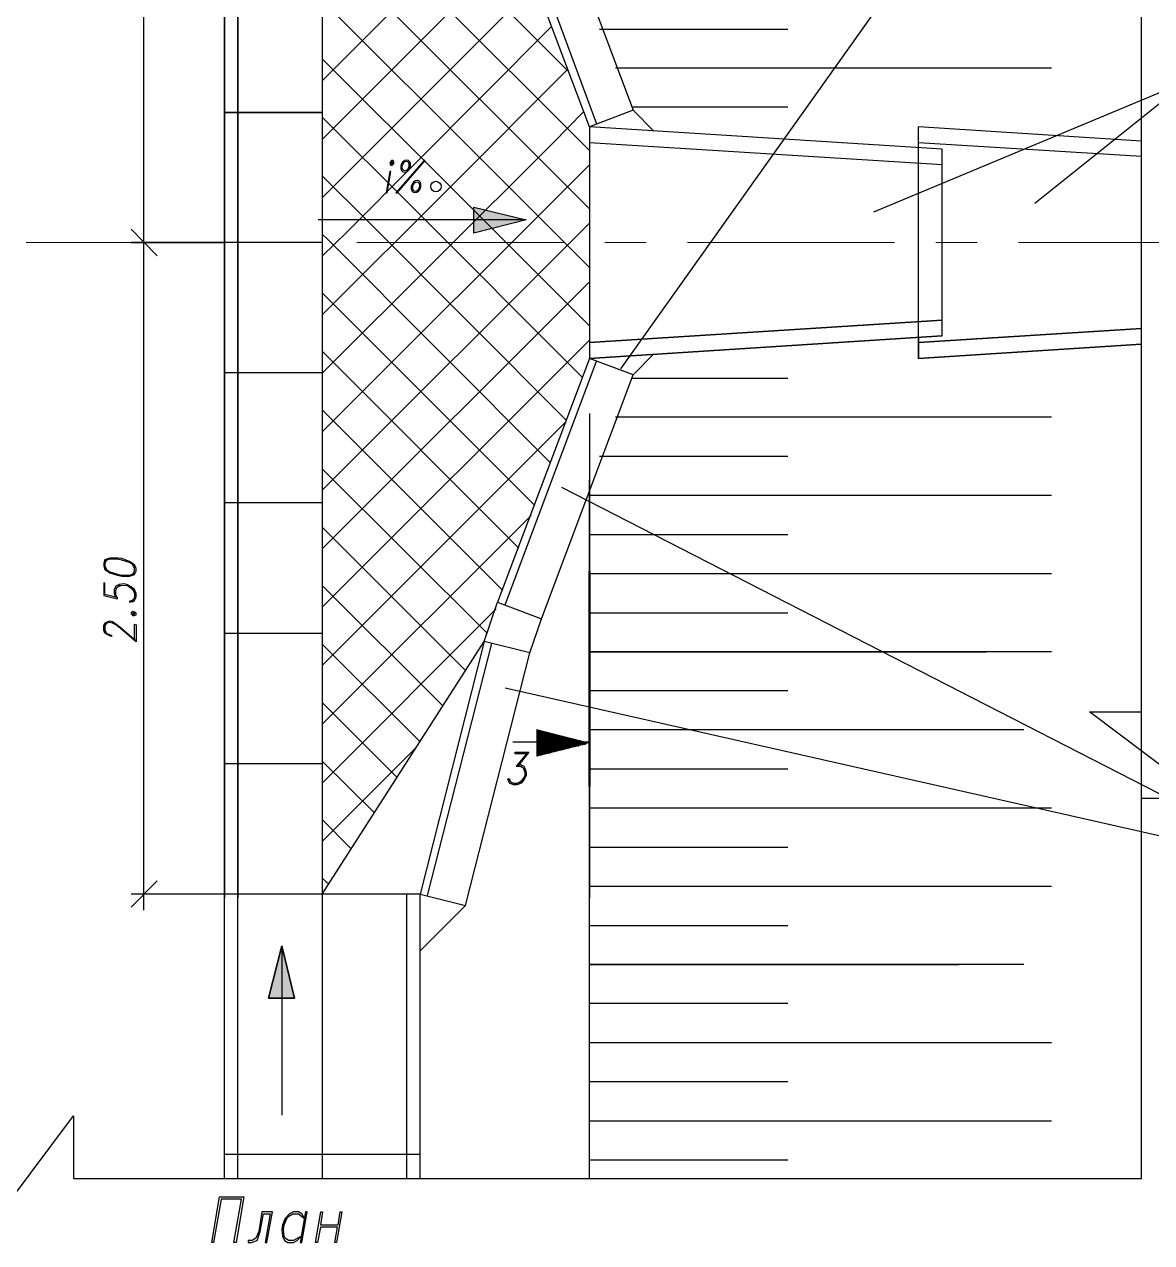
# Model space of a CAD drawing. Header units: millimetres. Extents: x 4241 to 6572, y 870 to 1291.
# Drawn here: x 4898.5 to 4985.1, y 1113.7 to 1207.2 of the extents above; entities that cross this region are included whole.
import ezdxf

# ---------------------------------------------------------------- set-up
doc = ezdxf.new("R2010")
doc.units = ezdxf.units.MM
doc.layers.add('PDF _0', color=7, linetype='Continuous')

msp = doc.modelspace()

# ---------------------------------------------------------------- linework, layer by layer
at = {"layer": 'PDF _0', "lineweight": 25}
for points in [[(4984.2654, 1140.2034), (4984.2654, 1226.524), (4980.286, 1226.524), (4989.0916, 1233.1283), (4984.2654, 1233.1283), (4984.2654, 1261.6619), (4902.2629, 1261.6619), (4902.2629, 1256.8357), (4895.6587, 1265.6414)], [(4935.5804, 1220.1315), (4989.8113, 1244.8127), (4944.259, 1180.8024)], [(4940.2796, 1203.6209), (4921.3559, 1222.5446)], [(4941.8883, 1197.567), (4940.6183, 1198.8371), (4921.3559, 1218.0571)], [(4921.3559, 1202.9012), (4935.3687, 1216.914)], [(4921.3559, 1198.4137), (4936.5965, 1213.6542)], [(4941.8883, 1193.0795), (4937.4855, 1197.4824), (4921.3559, 1213.5696)], [(4921.3559, 1193.9262), (4937.7818, 1210.3521)], [(4941.8883, 1188.592), (4934.3527, 1196.1276), (4921.3559, 1209.0821)], [(4921.3559, 1189.4387), (4923.261, 1191.3015), (4939.0095, 1207.0924)], [(4942.6503, 1206.8807), (4957.1288, 1206.8807)], [(4941.8883, 1184.1046), (4931.2199, 1194.7729), (4921.3559, 1204.5946)], [(4921.3559, 1184.9513), (4931.1776, 1194.7306), (4940.2372, 1203.7902)], [(4943.878, 1203.9172), (4977.3649, 1203.9172)], [(5015.5085, 1202.9012), (4987.8639, 1202.9012), (4963.6907, 1192.8255)], [(4987.8639, 1202.9012), (4976.0948, 1193.5029)], [(4921.3559, 1180.4638), (4939.0942, 1198.1597), (4941.4226, 1200.5305)], [(4945.1481, 1200.9115), (4957.1288, 1200.9115)], [(4941.3379, 1180.1674), (4928.0872, 1193.4182), (4921.3559, 1200.1071)], [(4967.1622, 1183.2155), (4967.1622, 1181.6068), (4967.1622, 1183.2155), (4967.1622, 1197.7787), (4967.1622, 1199.3874)], [(4921.3559, 1175.9763), (4941.8883, 1196.4663)], [(4940.1102, 1176.8653), (4924.9544, 1192.0635), (4921.3559, 1195.6196)], [(4937.0198, 1192.2328), (4921.0596, 1192.2328)], [(4921.3559, 1171.4888), (4941.8883, 1191.9788)], [(4938.8825, 1173.6055), (4921.8216, 1190.7088), (4921.3559, 1191.1321)], [(4921.3559, 1167.0013), (4941.8883, 1187.4913)], [(4937.6972, 1170.3034), (4921.3559, 1186.6446)], [(4921.3559, 1162.5138), (4941.8883, 1183.0039)], [(4936.4694, 1167.0436), (4921.3559, 1182.1572)], [(4945.1481, 1180.0828), (4957.1288, 1180.0828)], [(4935.2417, 1163.7839), (4921.3559, 1177.6697)], [(4941.8883, 1177.3733), (4941.8883, 1140.2034)], [(4921.3559, 1158.0263), (4940.0256, 1176.696)], [(4943.878, 1177.1193), (4977.3649, 1177.1193)], [(4942.6503, 1174.1135), (4957.1288, 1174.1135)], [(4934.0564, 1160.4817), (4921.3559, 1173.1398)], [(4935.4111, 1156.3329), (4996.8389, 1142.4471), (4939.7716, 1171.7005)], [(4941.8883, 1118.655), (4941.8883, 1172.2931)], [(4941.8883, 1171.1078), (4977.3649, 1171.1078)], [(4921.3559, 1153.5388), (4937.4008, 1169.5414)], [(4932.363, 1157.6453), (4921.3559, 1168.6524)], [(4941.8883, 1168.102), (4957.1288, 1168.102)], [(4943.7934, 1168.102), (4946.6721, 1168.102)], [(4941.8883, 1165.0962), (4977.3649, 1165.0962)], [(4930.6272, 1154.9359), (4921.3559, 1164.1649)], [(4921.3559, 1149.009), (4934.7337, 1162.3868)], [(4941.8883, 1162.0905), (4957.1288, 1162.0905)], [(4921.3559, 1140.4997), (4933.8024, 1159.8891)], [(4928.8915, 1152.1841), (4921.3559, 1159.6774)], [(4977.3649, 1159.0847), (4941.8883, 1159.0847), (4972.3694, 1159.0847)], [(4941.8883, 1156.1213), (4957.1288, 1156.1213)], [(4927.1135, 1149.4324), (4921.3559, 1155.1899)], [(4895.6587, 1114.6755), (4902.2629, 1123.4811), (4902.2629, 1118.655), (4984.2654, 1118.655), (4984.2654, 1147.866), (4989.0916, 1147.866), (4980.286, 1154.4702), (4984.2654, 1154.4702)], [(4937.8242, 1153.1155), (4941.8036, 1152.0994), (4937.8242, 1151.0834)], [(4939.4752, 1152.6921), (4937.8665, 1151.0834), (4937.8665, 1153.0731), (4937.9088, 1153.0731), (4937.8665, 1153.0308)], [(4937.8665, 1152.9885), (4937.9512, 1153.0731)], [(4937.8665, 1152.9461), (4937.9935, 1153.0731)], [(4937.8665, 1152.9038), (4938.0358, 1153.0308)], [(4937.8665, 1152.8615), (4938.0782, 1153.0308)], [(4937.8665, 1152.7768), (4938.1205, 1153.0308), (4937.8665, 1152.7345)], [(4937.8665, 1152.6921), (4938.1628, 1153.0308)], [(4937.8665, 1152.6498), (4938.2052, 1152.9885)], [(4937.8665, 1152.6075), (4938.2475, 1152.9885)], [(4937.8665, 1152.5651), (4938.2898, 1152.9885)], [(4937.8665, 1152.5228), (4938.3322, 1152.9885)], [(4937.8665, 1152.4805), (4938.3745, 1152.9461), (4937.8665, 1152.4381)], [(4937.8665, 1152.3958), (4938.4168, 1152.9461)], [(4937.8665, 1152.3535), (4938.4592, 1152.9461)], [(4937.8665, 1152.3111), (4938.5015, 1152.9461)], [(4937.8665, 1152.2688), (4938.5439, 1152.9038)], [(4937.8665, 1152.2265), (4938.5862, 1152.9038), (4937.8665, 1152.1841)], [(4937.8665, 1152.1418), (4938.6285, 1152.9038)], [(4937.8665, 1152.0571), (4938.6709, 1152.9038)], [(4937.8665, 1152.0148), (4938.7132, 1152.8615)], [(4937.8665, 1151.9724), (4938.7555, 1152.8615)], [(4937.8665, 1151.9301), (4938.7979, 1152.8615)], [(4937.8665, 1151.8878), (4938.8402, 1152.8615), (4937.8665, 1151.8454)], [(4937.8665, 1151.8031), (4938.8825, 1152.8191)], [(4937.8665, 1151.7608), (4938.9249, 1152.8191)], [(4937.8665, 1151.7184), (4938.9672, 1152.8191)], [(4937.8665, 1151.6761), (4939.0095, 1152.8191)], [(4941.8883, 1153.1155), (4975.2481, 1153.1155)], [(4941.8036, 1152.1418), (4936.0038, 1152.1418)], [(4937.8665, 1151.6338), (4939.0519, 1152.7768)], [(4937.8665, 1151.5914), (4939.0942, 1152.7768), (4937.8665, 1151.5491)], [(4937.8665, 1151.5068), (4939.1365, 1152.7768)], [(4937.8665, 1151.4644), (4939.1789, 1152.7768)], [(4937.8665, 1151.4221), (4939.2212, 1152.7345)], [(4937.8665, 1151.3798), (4939.2635, 1152.7345)], [(4937.8665, 1151.2951), (4939.3059, 1152.7345), (4937.8665, 1151.2528)], [(4937.8665, 1151.2104), (4939.3482, 1152.7345)], [(4937.8665, 1151.1681), (4939.3905, 1152.6921)], [(4937.8665, 1151.1257), (4939.4329, 1152.6921)], [(4937.9088, 1151.0834), (4939.5176, 1152.6921)], [(4937.9935, 1151.1257), (4939.5599, 1152.6498), (4938.0358, 1151.1257)], [(4938.1205, 1151.1257), (4939.6022, 1152.6498)], [(4938.1628, 1151.1681), (4939.6446, 1152.6498)], [(4938.2475, 1151.1681), (4939.6869, 1152.6498)], [(4938.2898, 1151.2104), (4939.7292, 1152.6075)], [(4938.3322, 1151.2104), (4939.7716, 1152.6075), (4938.4168, 1151.2104)], [(4938.4592, 1151.2528), (4939.8139, 1152.6075)], [(4938.5439, 1151.2528), (4939.8562, 1152.6075)], [(4938.5862, 1151.2528), (4939.8986, 1152.5651)], [(4938.6285, 1151.2951), (4939.9409, 1152.5651)], [(4938.7132, 1151.2951), (4939.9832, 1152.5651)], [(4938.7555, 1151.2951), (4940.0256, 1152.5651), (4938.8402, 1151.3374)], [(4938.8825, 1151.3374), (4940.0679, 1152.5228)], [(4938.9249, 1151.3374), (4940.1102, 1152.5228)], [(4939.0095, 1151.3798), (4940.1526, 1152.5228)], [(4939.0519, 1151.3798), (4940.1949, 1152.5228)], [(4939.1365, 1151.4221), (4940.2372, 1152.4805)], [(4939.1789, 1151.4221), (4940.2796, 1152.4805), (4939.2635, 1151.4221)], [(4939.3059, 1151.4644), (4940.3219, 1152.4805)], [(4939.3482, 1151.4644), (4940.3642, 1152.4805)], [(4939.4329, 1151.4644), (4940.4066, 1152.4381)], [(4939.4752, 1151.5068), (4940.4489, 1152.4381)], [(4939.5599, 1151.5068), (4940.4913, 1152.4381), (4939.6022, 1151.5068)], [(4939.6446, 1151.5491), (4940.5336, 1152.4381)], [(4939.7292, 1151.5491), (4940.5759, 1152.3958)], [(4939.7716, 1151.5491), (4940.6183, 1152.3958)], [(4939.8562, 1151.5914), (4940.6606, 1152.3958)], [(4939.8986, 1151.5914), (4940.7029, 1152.3958)], [(4941.8036, 1152.0994), (4939.8986, 1152.0994)], [(4939.9832, 1151.5914), (4940.7453, 1152.3535), (4940.0256, 1151.6338)], [(4940.0679, 1151.6338), (4940.7876, 1152.3535)], [(4940.1526, 1151.6761), (4940.8299, 1152.3535)], [(4940.1949, 1151.6761), (4940.8723, 1152.3535)], [(4940.2796, 1151.6761), (4940.9146, 1152.3111)], [(4940.3219, 1151.7184), (4940.9569, 1152.3111), (4940.3642, 1151.7184)], [(4940.4489, 1151.7184), (4940.9993, 1152.3111)], [(4940.4913, 1151.7608), (4941.0416, 1152.3111)], [(4940.5759, 1151.7608), (4941.0839, 1152.2688)], [(4940.6606, 1151.8031), (4941.1686, 1152.2688)], [(4941.2109, 1152.2688), (4940.7453, 1151.8031), (4941.2109, 1152.2688), (4940.7876, 1151.8031)], [(4941.2533, 1152.2265), (4940.8723, 1151.8454), (4941.2533, 1152.2265)], [(4940.9146, 1151.8454), (4941.2956, 1152.2265)], [(4941.3379, 1152.2265), (4940.9993, 1151.8454), (4941.3379, 1152.2265)], [(4941.0416, 1151.8878), (4941.3803, 1152.2265)], [(4941.4226, 1152.1841), (4941.0839, 1151.8878), (4941.4226, 1152.1841)], [(4941.1686, 1151.9301), (4941.465, 1152.1841), (4941.2109, 1151.9301), (4941.465, 1152.1841)], [(4941.2956, 1151.9301), (4941.5073, 1152.1841)], [(4941.5496, 1152.1841), (4941.3379, 1151.9724), (4941.5496, 1152.1841)], [(4941.3803, 1151.9724), (4941.592, 1152.1418), (4941.465, 1152.0148), (4941.592, 1152.1418)], [(4941.6343, 1152.1418), (4941.5073, 1152.0148), (4941.6343, 1152.1418), (4941.5073, 1152.0148), (4941.6343, 1152.1418), (4941.465, 1151.9724), (4941.6343, 1152.1418), (4941.465, 1151.9724), (4941.6343, 1152.1418), (4941.465, 1151.9724)], [(4941.6766, 1152.1841), (4941.5073, 1152.0148), (4941.6766, 1152.1841)], [(4941.5073, 1151.9724), (4941.719, 1152.1841), (4941.592, 1152.0148)], [(4941.5496, 1151.9724), (4941.719, 1152.1418)], [(4941.592, 1152.0571), (4941.6766, 1152.1418)], [(4921.3559, 1144.5215), (4928.5952, 1151.7608)], [(4937.1045, 1151.2528), (4936.1731, 1151.2528), (4936.1731, 1151.3798), (4937.2315, 1151.3798), (4936.3848, 1150.3214)], [(4937.1468, 1151.3798), (4936.2578, 1150.3214), (4936.5541, 1150.3214), (4936.8081, 1150.1944), (4936.9351, 1149.8557)], [(4925.3777, 1146.7229), (4921.3559, 1150.7024)], [(4936.3848, 1150.4484), (4936.5965, 1150.4484), (4936.8505, 1150.3214), (4936.9775, 1150.0674), (4937.0198, 1149.7287), (4937.0198, 1149.6017), (4936.8505, 1149.263), (4936.6388, 1149.009), (4936.3001, 1148.882), (4936.0461, 1148.882), (4935.7498, 1149.009), (4935.7074, 1149.136), (4935.6228, 1149.3477), (4935.7498, 1149.3477), (4935.7921, 1149.136), (4936.0461, 1149.009), (4936.3424, 1149.009), (4936.6388, 1149.136), (4936.8928, 1149.4747)], [(4936.6388, 1150.3214), (4936.8928, 1150.0674), (4936.9351, 1149.7287), (4936.9351, 1149.6017), (4936.7658, 1149.263), (4936.4271, 1149.009)], [(4941.8883, 1150.1097), (4957.1288, 1150.1097)], [(4935.9614, 1149.009), (4935.7074, 1149.263)], [(4941.8883, 1147.1039), (4977.3649, 1147.1039)], [(4923.5997, 1143.9712), (4921.3559, 1146.2149)], [(4941.8883, 1144.0982), (4957.1288, 1144.0982)], [(4921.8639, 1141.2617), (4921.3559, 1141.7274)], [(4941.8883, 1141.0924), (4977.3649, 1141.0924)], [(4941.8883, 1138.0866), (4957.1288, 1138.0866)], [(4919.2392, 1132.4984), (4917.2494, 1132.4984), (4918.2655, 1136.5202), (4919.2392, 1132.4984), (4917.2494, 1132.4984), (4918.2655, 1136.5202), (4918.2655, 1123.5235)], [(4975.2481, 1135.0809), (4941.8883, 1135.0809), (4970.2526, 1135.0809)], [(4941.8883, 1132.1174), (4957.1288, 1132.1174)], [(4941.8883, 1129.1117), (4977.3649, 1129.1117)], [(4941.8883, 1126.1059), (4957.1288, 1126.1059)], [(4941.8883, 1123.1001), (4977.3649, 1123.1001)], [(4941.8883, 1120.0943), (4957.1288, 1120.0943)]]:
    msp.add_lwpolyline(points, dxfattribs=at)
at = {"layer": 'PDF _0', "lineweight": 30}
for points in [[(4913.8627, 1261.6619), (4913.8627, 1140.2034)], [(4914.8787, 1261.6619), (4914.8787, 1140.2034)], [(4921.3559, 1261.6619), (4921.3559, 1118.655)], [(4913.8627, 1118.655), (4913.8627, 1240.7909)], [(4914.8787, 1118.655), (4914.8787, 1240.4945)], [(4935.4957, 1218.3534), (4942.4387, 1199.5991)], [(4945.2327, 1200.6575), (4946.8415, 1199.0487)], [(4984.2654, 1198.2867), (4967.1622, 1199.3874)], [(4968.9826, 1196.4663), (4941.8883, 1198.1597)], [(4984.2654, 1197.1013), (4967.1622, 1198.1597)], [(4921.3559, 1190.4971), (4913.8627, 1190.4971)], [(4968.9826, 1183.3425), (4941.8883, 1181.6068)], [(4945.2327, 1180.3368), (4946.8415, 1181.9455)], [(4935.4111, 1162.6831), (4942.4387, 1181.3951)], [(4921.3559, 1180.5061), (4913.8627, 1180.5061)], [(4921.3559, 1170.5151), (4913.8627, 1170.5151)], [(4933.8024, 1159.8891), (4934.8184, 1162.8948)], [(4937.3161, 1159), (4938.2052, 1161.6248)], [(4921.3559, 1160.4817), (4913.8627, 1160.4817)], [(4929.4419, 1140.3727), (4934.395, 1159.7197)], [(4921.3559, 1150.4907), (4913.8627, 1150.4907)], [(4928.8915, 1118.655), (4928.8915, 1140.4997), (4913.8627, 1140.4997)], [(4927.8755, 1118.655), (4927.8755, 1140.4997)], [(4932.363, 1139.6107), (4928.8915, 1136.1392)], [(4928.8915, 1120.5177), (4913.8627, 1120.5177)]]:
    msp.add_lwpolyline(points, dxfattribs=at)
at = {"layer": 'PDF _0', "color": 5, "lineweight": 25}
for points in [[(4907.6818, 1189.4811), (4907.6818, 1241.1719)], [(4907.6818, 1139.272), (4907.6818, 1191.5131)], [(4906.9621, 1165.6889), (4906.5811, 1165.9429), (4905.9884, 1166.1123), (4905.6497, 1166.1969), (4905.057, 1166.1969), (4904.676, 1166.0699)], [(4904.803, 1166.1546), (4904.676, 1165.8583), (4904.676, 1165.6889), (4904.803, 1165.3926)], [(4904.676, 1165.4772), (4905.057, 1165.2232), (4905.6497, 1165.0539), (4905.9884, 1164.9692), (4906.5811, 1164.9692), (4906.9621, 1165.0962)], [(4906.8351, 1165.0116), (4906.9621, 1165.3079), (4906.9621, 1165.4772), (4906.8351, 1165.7736)], [(4906.4964, 1164.1225), (4906.8351, 1163.8685), (4906.9621, 1163.5722), (4906.9621, 1163.2758), (4906.8351, 1163.0218), (4906.5811, 1162.9795), (4906.5811, 1162.8948), (4906.8351, 1162.9372), (4906.9621, 1163.0218), (4907.0891, 1163.2758), (4907.0891, 1163.5722), (4906.9621, 1163.8685), (4906.7081, 1164.0802), (4906.3694, 1164.2495), (4906.1154, 1164.2919), (4905.7767, 1164.2495), (4905.5227, 1164.1225), (4905.3957, 1163.8685), (4905.3957, 1163.5722), (4905.5227, 1163.2758), (4904.676, 1163.4875), (4904.676, 1164.3342), (4904.5913, 1164.3765), (4904.5913, 1163.4028), (4905.6497, 1163.1488), (4905.6497, 1163.2335), (4905.5227, 1163.4452), (4905.5227, 1163.8262), (4905.6497, 1164.0802), (4905.9884, 1164.2072)], [(4905.5227, 1163.9109), (4905.7767, 1164.1649), (4906.1154, 1164.2072), (4906.3694, 1164.1649), (4906.7081, 1163.9955), (4906.9621, 1163.6568)], [(4906.9621, 1163.1912), (4906.7081, 1162.9372)], [(4906.9621, 1159.9737), (4906.9621, 1161.2014), (4907.0891, 1161.1591), (4907.0891, 1159.8467), (4905.8614, 1160.9051), (4905.5227, 1161.1591), (4905.2687, 1161.2861), (4905.057, 1161.3284), (4904.803, 1161.2861), (4904.676, 1161.1168), (4904.676, 1160.7357), (4904.803, 1160.5241), (4905.057, 1160.3971), (4905.184, 1160.3547), (4905.184, 1160.2701), (4905.057, 1160.3124), (4904.803, 1160.4394), (4904.676, 1160.5241), (4904.5913, 1160.7357), (4904.5913, 1161.1168), (4904.676, 1161.2861), (4904.803, 1161.3708), (4905.057, 1161.4554), (4905.2687, 1161.4131), (4905.5227, 1161.2438), (4905.8614, 1160.9898), (4907.0891, 1159.9314)], [(4908.6978, 1141.5157), (4906.7081, 1139.4837)], [(4913.8627, 1140.4997), (4906.7081, 1140.4997)]]:
    msp.add_lwpolyline(points, dxfattribs=at)
at = {"layer": 'PDF _0', "lineweight": 30}
for points in [[(4938.2052, 1219.3694), (4945.2327, 1200.6575), (4941.8883, 1199.3874), (4934.8184, 1218.0994)], [(4913.8627, 1200.4881), (4921.3559, 1200.4881)], [(4941.8883, 1199.3874), (4941.8883, 1181.6068), (4968.9826, 1183.3425), (4968.9826, 1197.6517)], [(4941.8883, 1182.8345), (4968.9826, 1184.5279)], [(4967.1622, 1182.8345), (4984.2654, 1183.8929)], [(4967.1622, 1181.6068), (4984.2654, 1182.7075)], [(4938.2052, 1161.6248), (4945.2327, 1180.3368), (4941.8883, 1181.6068), (4934.8184, 1162.8948)], [(4932.363, 1139.6107), (4937.3161, 1159), (4933.8024, 1159.8891), (4928.8915, 1140.4997)]]:
    msp.add_lwpolyline(points, close=True, dxfattribs=at)
at = {"layer": 'PDF _0', "lineweight": 25}
for points in [[(4926.6901, 1196.805), (4926.6054, 1196.678), (4926.5631, 1196.551), (4926.6478, 1196.424), (4926.7324, 1196.424), (4926.8594, 1196.551), (4926.8594, 1196.678), (4926.8171, 1196.805)], [(4927.0288, 1194.3072), (4927.1135, 1194.3072), (4929.2725, 1196.805), (4929.1879, 1196.805)], [(4926.3514, 1194.3072), (4926.6478, 1195.9583), (4926.5631, 1195.9583), (4926.2668, 1194.3072)], [(4926.6901, 1196.678), (4926.6478, 1196.551), (4926.7748, 1196.551), (4926.7748, 1196.678)], [(4932.998, 1193.2065), (4937.0198, 1192.2328), (4932.998, 1191.2168)], [(4941.1263, 1152.2688), (4940.6183, 1151.7608)], [(4918.2655, 1136.5202), (4917.2494, 1132.4984), (4919.2392, 1132.4984)], [(4913.016, 1113.7441), (4912.889, 1113.7441), (4913.4816, 1117.2579), (4915.3444, 1117.2579), (4914.7517, 1113.7441), (4914.5824, 1113.7441), (4915.175, 1117.0886), (4913.6087, 1117.0886)], [(4916.9954, 1113.7441), (4917.1224, 1113.7441), (4917.5458, 1116.1149), (4916.7414, 1116.1149), (4916.4874, 1114.5908), (4916.2757, 1114.0828), (4915.9794, 1113.9135), (4915.6831, 1113.9135), (4915.6831, 1113.7441), (4915.9371, 1113.7441), (4916.3604, 1113.9135), (4916.6144, 1114.5908), (4916.8684, 1115.9455), (4917.3765, 1115.9455)], [(4919.7472, 1114.2521), (4919.1545, 1113.9135), (4918.7735, 1113.9135), (4918.5195, 1114.0828), (4918.4348, 1114.2521), (4918.3925, 1114.7602), (4918.4348, 1115.0988), (4918.6465, 1115.6069), (4918.8158, 1115.7762), (4919.1122, 1115.9455), (4919.5355, 1115.9455), (4920.0012, 1115.6069), (4919.7895, 1115.9455), (4919.5355, 1116.1149), (4919.1545, 1116.1149), (4918.8582, 1115.9455), (4918.5195, 1115.6069), (4918.3078, 1115.0988), (4918.2655, 1114.7602), (4918.3078, 1114.2521), (4918.4772, 1113.9135), (4918.7312, 1113.7441), (4919.1545, 1113.7441), (4919.4509, 1113.9135)], [(4919.7895, 1113.7441), (4920.2129, 1116.1149), (4920.0859, 1116.1149), (4919.6625, 1113.7441)], [(4921.0172, 1113.7441), (4920.8479, 1113.7441), (4921.2713, 1116.1149), (4921.3983, 1116.1149), (4921.2289, 1115.0988), (4922.5836, 1115.0988), (4922.753, 1116.1149), (4922.88, 1116.1149), (4922.4566, 1113.7441), (4922.3296, 1113.7441), (4922.5413, 1114.9295), (4921.2289, 1114.9295)]]:
    msp.add_lwpolyline(points, close=True, dxfattribs=at)
at = {"layer": 'PDF _0', "color": 5, "lineweight": 25}
for points in [[(4906.7081, 1191.5131), (4908.6978, 1189.4811)], [(4906.7081, 1190.4971), (4913.8627, 1190.4971)], [(4904.5913, 1165.6889), (4904.676, 1165.3926), (4905.057, 1165.1386), (4905.6497, 1164.9692), (4905.9884, 1164.8846), (4906.5811, 1164.8846), (4906.9621, 1165.0116), (4907.0891, 1165.2656), (4907.0891, 1165.4772), (4906.9621, 1165.7736), (4906.5811, 1166.0276), (4905.9884, 1166.2393), (4905.6497, 1166.2816), (4905.057, 1166.2816), (4904.676, 1166.1546), (4904.5913, 1165.9006)], [(4906.7081, 1162.0058), (4906.8351, 1161.8788), (4906.9621, 1161.8788), (4907.0891, 1161.9211), (4907.0891, 1162.0481), (4906.9621, 1162.1328), (4906.8351, 1162.1751), (4906.7081, 1162.0905)], [(4906.8351, 1161.9635), (4906.9621, 1161.9635), (4906.9621, 1162.0481), (4906.8351, 1162.0905)]]:
    msp.add_lwpolyline(points, close=True, dxfattribs=at)
at = {"layer": 'PDF _0', "color": 5, "lineweight": 13}
for points in [[(4914.4977, 1190.4971), (4898.6221, 1190.4971)], [(4920.8479, 1190.4971), (4917.6728, 1190.4971)], [(4939.8986, 1190.4971), (4924.023, 1190.4971)], [(4946.2488, 1190.4971), (4943.0737, 1190.4971)], [(4965.2994, 1190.4971), (4949.4239, 1190.4971)], [(4971.6497, 1190.4971), (4968.4746, 1190.4971)], [(4987.1442, 1190.4971), (4974.8248, 1190.4971)]]:
    msp.add_lwpolyline(points, dxfattribs=at)
at = {"layer": 'PDF _0', "lineweight": 50}
for points in [[(4941.8883, 1155.2746), (4941.8883, 1165.2656)], [(4941.8883, 1148.755), (4941.8883, 1158.746)]]:
    msp.add_lwpolyline(points, dxfattribs=at)
at = {"layer": 'PDF _0', "lineweight": 25}
msp.add_circle((4930.0981, 1194.7941), 0.4022, dxfattribs=at)
for points in [[(4927.8529, 1196.8294), (4927.6465, 1196.8291), (4927.4419, 1196.6188), (4927.3959, 1196.3598)], [(4928.1433, 1196.3612), (4928.1893, 1196.6202), (4928.0593, 1196.8298), (4927.8529, 1196.8294)], [(4927.3959, 1196.3598), (4927.3499, 1196.1008), (4927.48, 1195.8911), (4927.6864, 1195.8915)], [(4927.4854, 1196.3635), (4927.4528, 1196.1714), (4927.5537, 1196.0144), (4927.7107, 1196.0127)], [(4927.8286, 1196.7082), (4927.6716, 1196.7099), (4927.518, 1196.5555), (4927.4854, 1196.3635)], [(4927.6864, 1195.8915), (4927.8927, 1195.8919), (4928.0973, 1196.1022), (4928.1433, 1196.3612)], [(4927.7107, 1196.0127), (4927.8677, 1196.0111), (4928.0213, 1196.1655), (4928.0539, 1196.3575)], [(4928.0539, 1196.3575), (4928.0865, 1196.5496), (4927.9856, 1196.7066), (4927.8286, 1196.7082)], [(4928.6573, 1195.2631), (4928.4509, 1195.2627), (4928.2463, 1195.0524), (4928.2003, 1194.7934)], [(4928.633, 1195.1418), (4928.476, 1195.1435), (4928.3223, 1194.9891), (4928.2898, 1194.7971)], [(4928.8582, 1194.7911), (4928.8908, 1194.9832), (4928.79, 1195.1402), (4928.633, 1195.1418)], [(4928.9477, 1194.7948), (4928.9937, 1195.0538), (4928.8637, 1195.2634), (4928.6573, 1195.2631)], [(4928.2003, 1194.7934), (4928.1543, 1194.5344), (4928.2843, 1194.3247), (4928.4907, 1194.3251)], [(4928.2898, 1194.7971), (4928.2572, 1194.605), (4928.3581, 1194.448), (4928.515, 1194.4463)], [(4928.4907, 1194.3251), (4928.6971, 1194.3255), (4928.9017, 1194.5358), (4928.9477, 1194.7948)], [(4928.515, 1194.4463), (4928.672, 1194.4447), (4928.8257, 1194.5991), (4928.8582, 1194.7911)]]:
    msp.add_open_spline(points, degree=3, dxfattribs=at)
at = {"layer": 'PDF _0', "transparency": 33554559}
for points in [[(4932.998, 1193.2065), (4933.0827, 1193.2065), (4933.0827, 1193.2065)], [(4932.998, 1193.2065), (4932.998, 1192.2328), (4937.0198, 1192.2328)], [(4932.998, 1193.2065), (4933.0827, 1193.2065), (4937.0198, 1192.2328)], [(4932.998, 1192.2328), (4937.0198, 1192.2328), (4932.998, 1191.2168)], [(4918.2655, 1136.5202), (4919.2392, 1132.4984), (4917.2494, 1132.4984)]]:
    msp.add_solid(points, dxfattribs=at)

doc.saveas('drawing.dxf')
